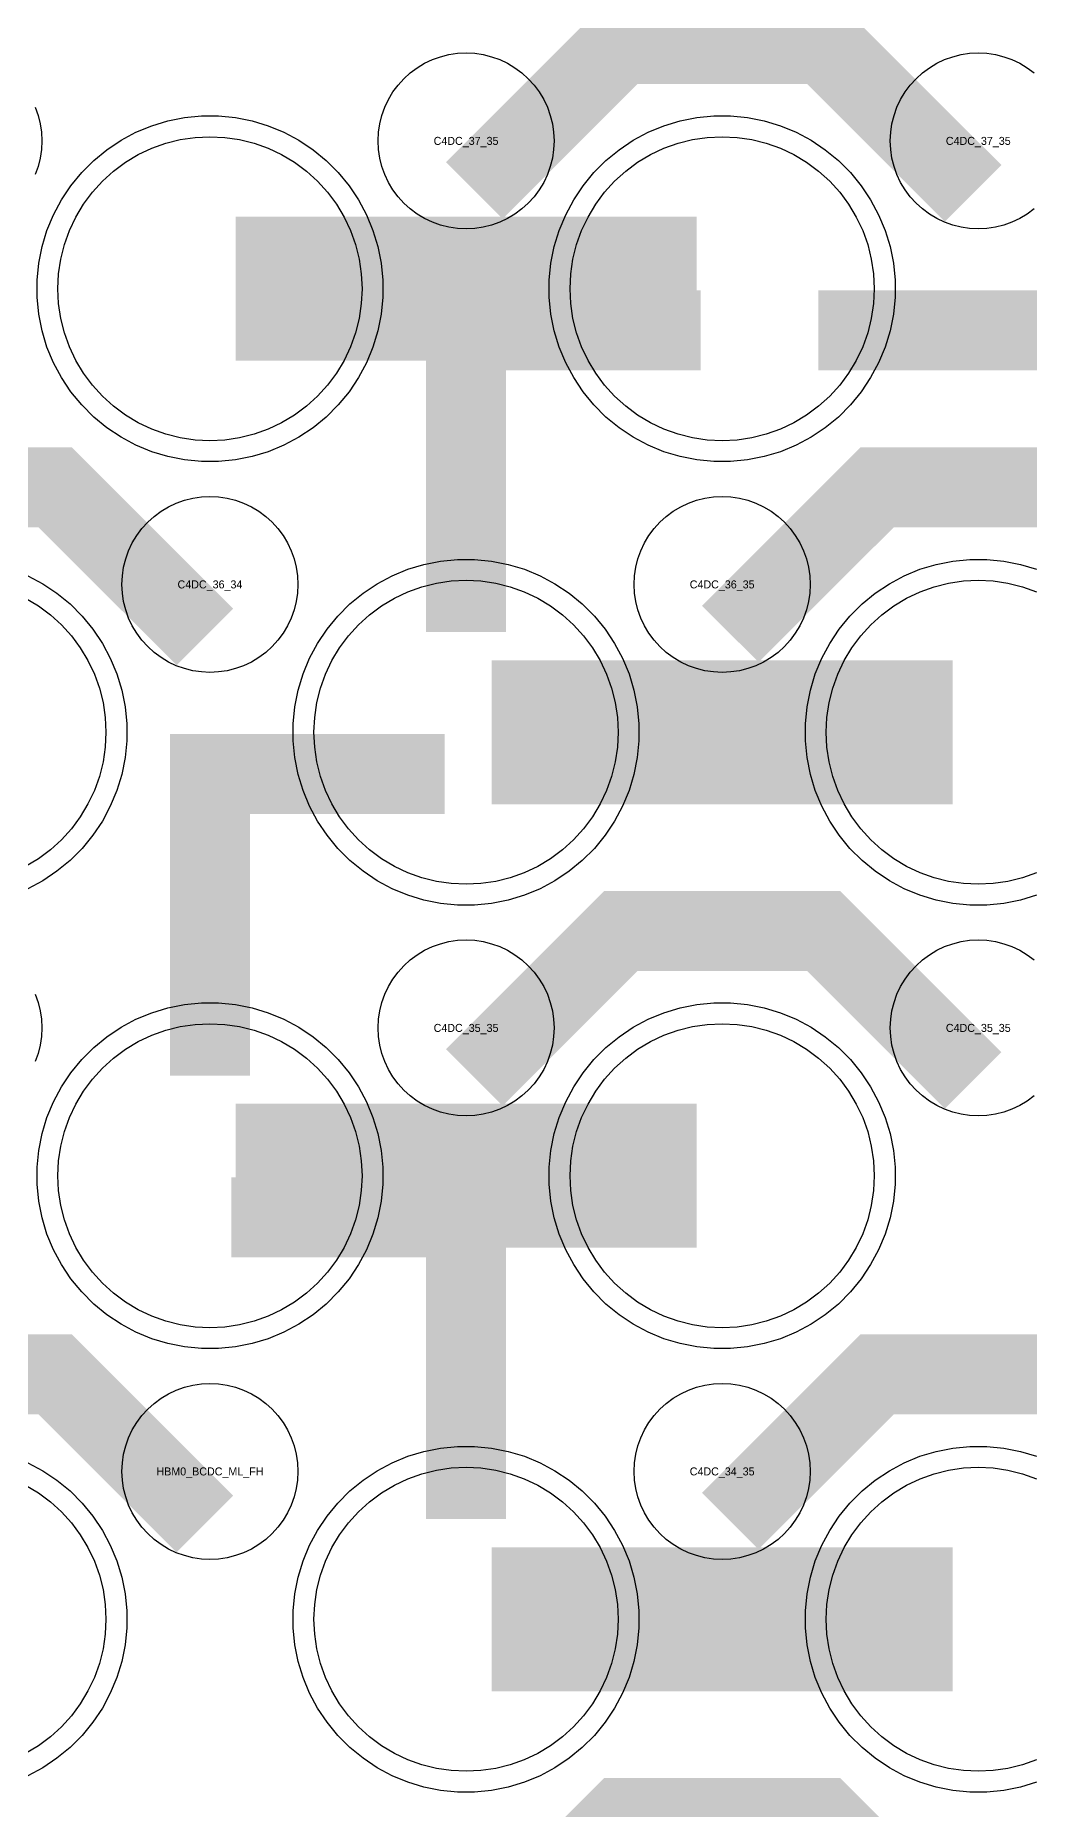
# Model space of a CAD drawing. Extents: x -11880 to 11880, y -14992 to 14992.
# Drawn here: x -934 to -624, y -10188 to -9634 of the extents above; entities that cross this region are included whole.
import ezdxf
from ezdxf.enums import TextEntityAlignment as Align

# ---------------------------------------------------------------- set-up
doc = ezdxf.new("R2010")
doc.units = 0
doc.header["$MEASUREMENT"] = 0
for name, color, linetype in [('GDS_775_DT_237', 138, 'CONTINUOUS'), ('RDL1_FS', 34, 'CONTINUOUS'), ('RDL_BS', 160, 'CONTINUOUS')]:
    doc.layers.add(name, color=color, linetype=linetype)

msp = doc.modelspace()

# ---------------------------------------------------------------- linework, layer by layer
at = {"layer": 'RDL1_FS', "color": 241, "true_color": 0xf7abae}
for points in [[(-880, -9760.204), (-884.657, -9759.975), (-889.268, -9759.291), (-893.791, -9758.159), (-898.181, -9756.587), (-902.395, -9754.595), (-906.395, -9752.197), (-910.14, -9749.419), (-913.594, -9746.289), (-916.724, -9742.835), (-919.502, -9739.09), (-921.9, -9735.09), (-923.892, -9730.876), (-925.464, -9726.486), (-926.596, -9721.963), (-927.28, -9717.352), (-927.509, -9712.695), (-927.28, -9708.038), (-926.596, -9703.427), (-925.464, -9698.904), (-923.892, -9694.514), (-921.9, -9690.3), (-919.502, -9686.3), (-916.724, -9682.555), (-913.594, -9679.101), (-910.14, -9675.971), (-906.395, -9673.193), (-902.395, -9670.795), (-898.181, -9668.803), (-893.791, -9667.231), (-889.268, -9666.099), (-884.657, -9665.415), (-880, -9665.186), (-875.343, -9665.415), (-870.732, -9666.099), (-866.209, -9667.231), (-861.819, -9668.803), (-857.605, -9670.795), (-853.605, -9673.193), (-849.86, -9675.971), (-846.406, -9679.101), (-843.276, -9682.555), (-840.498, -9686.3), (-838.1, -9690.3), (-836.108, -9694.514), (-834.536, -9698.904), (-833.404, -9703.427), (-832.72, -9708.038), (-832.491, -9712.695), (-832.72, -9717.352), (-833.404, -9721.963), (-834.536, -9726.486), (-836.108, -9730.876), (-838.1, -9735.09), (-840.498, -9739.09), (-843.276, -9742.835), (-846.406, -9746.289), (-849.86, -9749.419), (-853.605, -9752.197), (-857.605, -9754.595), (-861.819, -9756.587), (-866.209, -9758.159), (-870.732, -9759.291), (-875.343, -9759.975)], [(-720, -9760.204), (-724.657, -9759.975), (-729.268, -9759.291), (-733.791, -9758.159), (-738.181, -9756.587), (-742.395, -9754.595), (-746.395, -9752.197), (-750.14, -9749.419), (-753.594, -9746.289), (-756.724, -9742.835), (-759.502, -9739.09), (-761.9, -9735.09), (-763.892, -9730.876), (-765.464, -9726.486), (-766.596, -9721.963), (-767.28, -9717.352), (-767.509, -9712.695), (-767.28, -9708.038), (-766.596, -9703.427), (-765.464, -9698.904), (-763.892, -9694.514), (-761.9, -9690.3), (-759.502, -9686.3), (-756.724, -9682.555), (-753.594, -9679.101), (-750.14, -9675.971), (-746.395, -9673.193), (-742.395, -9670.795), (-738.181, -9668.803), (-733.791, -9667.231), (-729.268, -9666.099), (-724.657, -9665.415), (-720, -9665.186), (-715.343, -9665.415), (-710.732, -9666.099), (-706.209, -9667.231), (-701.819, -9668.803), (-697.605, -9670.795), (-693.605, -9673.193), (-689.86, -9675.971), (-686.406, -9679.101), (-683.276, -9682.555), (-680.498, -9686.3), (-678.1, -9690.3), (-676.108, -9694.514), (-674.536, -9698.904), (-673.404, -9703.427), (-672.72, -9708.038), (-672.491, -9712.695), (-672.72, -9717.352), (-673.404, -9721.963), (-674.536, -9726.486), (-676.108, -9730.876), (-678.1, -9735.09), (-680.498, -9739.09), (-683.276, -9742.835), (-686.406, -9746.289), (-689.86, -9749.419), (-693.605, -9752.197), (-697.605, -9754.595), (-701.819, -9756.587), (-706.209, -9758.159), (-710.732, -9759.291), (-715.343, -9759.975)], [(-800, -9898.769), (-804.657, -9898.54), (-809.268, -9897.856), (-813.791, -9896.724), (-818.181, -9895.152), (-822.395, -9893.16), (-826.395, -9890.762), (-830.14, -9887.984), (-833.594, -9884.854), (-836.724, -9881.4), (-839.502, -9877.655), (-841.9, -9873.655), (-843.892, -9869.441), (-845.464, -9865.051), (-846.596, -9860.528), (-847.28, -9855.917), (-847.509, -9851.26), (-847.28, -9846.603), (-846.596, -9841.992), (-845.464, -9837.469), (-843.892, -9833.079), (-841.9, -9828.865), (-839.502, -9824.865), (-836.724, -9821.12), (-833.594, -9817.666), (-830.14, -9814.536), (-826.395, -9811.758), (-822.395, -9809.36), (-818.181, -9807.368), (-813.791, -9805.796), (-809.268, -9804.664), (-804.657, -9803.98), (-800, -9803.751), (-795.343, -9803.98), (-790.732, -9804.664), (-786.209, -9805.796), (-781.819, -9807.368), (-777.605, -9809.36), (-773.605, -9811.758), (-769.86, -9814.536), (-766.406, -9817.666), (-763.276, -9821.12), (-760.498, -9824.865), (-758.1, -9828.865), (-756.108, -9833.079), (-754.536, -9837.469), (-753.404, -9841.992), (-752.72, -9846.603), (-752.491, -9851.26), (-752.72, -9855.917), (-753.404, -9860.528), (-754.536, -9865.051), (-756.108, -9869.441), (-758.1, -9873.655), (-760.498, -9877.655), (-763.276, -9881.4), (-766.406, -9884.854), (-769.86, -9887.984), (-773.605, -9890.762), (-777.605, -9893.16), (-781.819, -9895.152), (-786.209, -9896.724), (-790.732, -9897.856), (-795.343, -9898.54)], [(-880, -10037.329), (-884.657, -10037.1), (-889.268, -10036.416), (-893.791, -10035.284), (-898.181, -10033.712), (-902.395, -10031.72), (-906.395, -10029.322), (-910.14, -10026.544), (-913.594, -10023.414), (-916.724, -10019.96), (-919.502, -10016.215), (-921.9, -10012.215), (-923.892, -10008.001), (-925.464, -10003.611), (-926.596, -9999.088), (-927.28, -9994.477), (-927.509, -9989.82), (-927.28, -9985.163), (-926.596, -9980.552), (-925.464, -9976.029), (-923.892, -9971.639), (-921.9, -9967.425), (-919.502, -9963.425), (-916.724, -9959.68), (-913.594, -9956.226), (-910.14, -9953.096), (-906.395, -9950.318), (-902.395, -9947.92), (-898.181, -9945.928), (-893.791, -9944.356), (-889.268, -9943.224), (-884.657, -9942.54), (-880, -9942.311), (-875.343, -9942.54), (-870.732, -9943.224), (-866.209, -9944.356), (-861.819, -9945.928), (-857.605, -9947.92), (-853.605, -9950.318), (-849.86, -9953.096), (-846.406, -9956.226), (-843.276, -9959.68), (-840.498, -9963.425), (-838.1, -9967.425), (-836.108, -9971.639), (-834.536, -9976.029), (-833.404, -9980.552), (-832.72, -9985.163), (-832.491, -9989.82), (-832.72, -9994.477), (-833.404, -9999.088), (-834.536, -10003.611), (-836.108, -10008.001), (-838.1, -10012.215), (-840.498, -10016.215), (-843.276, -10019.96), (-846.406, -10023.414), (-849.86, -10026.544), (-853.605, -10029.322), (-857.605, -10031.72), (-861.819, -10033.712), (-866.209, -10035.284), (-870.732, -10036.416), (-875.343, -10037.1)], [(-720, -10037.329), (-724.657, -10037.1), (-729.268, -10036.416), (-733.791, -10035.284), (-738.181, -10033.712), (-742.395, -10031.72), (-746.395, -10029.322), (-750.14, -10026.544), (-753.594, -10023.414), (-756.724, -10019.96), (-759.502, -10016.215), (-761.9, -10012.215), (-763.892, -10008.001), (-765.464, -10003.611), (-766.596, -9999.088), (-767.28, -9994.477), (-767.509, -9989.82), (-767.28, -9985.163), (-766.596, -9980.552), (-765.464, -9976.029), (-763.892, -9971.639), (-761.9, -9967.425), (-759.502, -9963.425), (-756.724, -9959.68), (-753.594, -9956.226), (-750.14, -9953.096), (-746.395, -9950.318), (-742.395, -9947.92), (-738.181, -9945.928), (-733.791, -9944.356), (-729.268, -9943.224), (-724.657, -9942.54), (-720, -9942.311), (-715.343, -9942.54), (-710.732, -9943.224), (-706.209, -9944.356), (-701.819, -9945.928), (-697.605, -9947.92), (-693.605, -9950.318), (-689.86, -9953.096), (-686.406, -9956.226), (-683.276, -9959.68), (-680.498, -9963.425), (-678.1, -9967.425), (-676.108, -9971.639), (-674.536, -9976.029), (-673.404, -9980.552), (-672.72, -9985.163), (-672.491, -9989.82), (-672.72, -9994.477), (-673.404, -9999.088), (-674.536, -10003.611), (-676.108, -10008.001), (-678.1, -10012.215), (-680.498, -10016.215), (-683.276, -10019.96), (-686.406, -10023.414), (-689.86, -10026.544), (-693.605, -10029.322), (-697.605, -10031.72), (-701.819, -10033.712), (-706.209, -10035.284), (-710.732, -10036.416), (-715.343, -10037.1)], [(-800, -10175.894), (-804.657, -10175.665), (-809.268, -10174.981), (-813.791, -10173.849), (-818.181, -10172.277), (-822.395, -10170.285), (-826.395, -10167.887), (-830.14, -10165.109), (-833.594, -10161.979), (-836.724, -10158.525), (-839.502, -10154.78), (-841.9, -10150.78), (-843.892, -10146.566), (-845.464, -10142.176), (-846.596, -10137.653), (-847.28, -10133.042), (-847.509, -10128.385), (-847.28, -10123.728), (-846.596, -10119.117), (-845.464, -10114.594), (-843.892, -10110.204), (-841.9, -10105.99), (-839.502, -10101.99), (-836.724, -10098.245), (-833.594, -10094.791), (-830.14, -10091.661), (-826.395, -10088.883), (-822.395, -10086.485), (-818.181, -10084.493), (-813.791, -10082.921), (-809.268, -10081.789), (-804.657, -10081.105), (-800, -10080.876), (-795.343, -10081.105), (-790.732, -10081.789), (-786.209, -10082.921), (-781.819, -10084.493), (-777.605, -10086.485), (-773.605, -10088.883), (-769.86, -10091.661), (-766.406, -10094.791), (-763.276, -10098.245), (-760.498, -10101.99), (-758.1, -10105.99), (-756.108, -10110.204), (-754.536, -10114.594), (-753.404, -10119.117), (-752.72, -10123.728), (-752.491, -10128.385), (-752.72, -10133.042), (-753.404, -10137.653), (-754.536, -10142.176), (-756.108, -10146.566), (-758.1, -10150.78), (-760.498, -10154.78), (-763.276, -10158.525), (-766.406, -10161.979), (-769.86, -10165.109), (-773.605, -10167.887), (-777.605, -10170.285), (-781.819, -10172.277), (-786.209, -10173.849), (-790.732, -10174.981), (-795.343, -10175.665)]]:
    msp.add_lwpolyline(points, close=True, dxfattribs=at)
for points in [[(-871.998, -9712.695, 45, 45, 0), (-799.998, -9712.695, 45, 45, 0)], [(-799.998, -9712.695, 45, 45, 0), (-727.998, -9712.695, 45, 45, 0)], [(-791.998, -9851.26, 45, 45, 0), (-719.998, -9851.26, 45, 45, 0)], [(-719.998, -9851.26, 45, 45, 0), (-647.998, -9851.26, 45, 45, 0)], [(-871.998, -9989.82, 45, 45, 0), (-799.998, -9989.82, 45, 45, 0)], [(-799.998, -9989.82, 45, 45, 0), (-727.998, -9989.82, 45, 45, 0)], [(-791.998, -10128.385, 45, 45, 0), (-719.998, -10128.385, 45, 45, 0)], [(-719.998, -10128.385, 45, 45, 0), (-647.998, -10128.385, 45, 45, 0)]]:
    msp.add_lwpolyline(points, format="xyseb", dxfattribs=at)
for points in [[(-621.819, -9895.152), (-626.209, -9896.724), (-630.732, -9897.856), (-635.343, -9898.54), (-640, -9898.769), (-644.657, -9898.54), (-649.268, -9897.856), (-653.791, -9896.724), (-658.181, -9895.152), (-662.395, -9893.16), (-666.395, -9890.762), (-670.14, -9887.984), (-673.594, -9884.854), (-676.724, -9881.4), (-679.502, -9877.655), (-681.9, -9873.655), (-683.892, -9869.441), (-685.464, -9865.051), (-686.596, -9860.528), (-687.28, -9855.917), (-687.509, -9851.26), (-687.28, -9846.603), (-686.596, -9841.992), (-685.464, -9837.469), (-683.892, -9833.079), (-681.9, -9828.865), (-679.502, -9824.865), (-676.724, -9821.12), (-673.594, -9817.666), (-670.14, -9814.536), (-666.395, -9811.758), (-662.395, -9809.36), (-658.181, -9807.368), (-653.791, -9805.796), (-649.268, -9804.664), (-644.657, -9803.98), (-640, -9803.751), (-635.343, -9803.98), (-630.732, -9804.664), (-626.209, -9805.796), (-621.819, -9807.368)], [(-621.819, -10172.277), (-626.209, -10173.849), (-630.732, -10174.981), (-635.343, -10175.665), (-640, -10175.894), (-644.657, -10175.665), (-649.268, -10174.981), (-653.791, -10173.849), (-658.181, -10172.277), (-662.395, -10170.285), (-666.395, -10167.887), (-670.14, -10165.109), (-673.594, -10161.979), (-676.724, -10158.525), (-679.502, -10154.78), (-681.9, -10150.78), (-683.892, -10146.566), (-685.464, -10142.176), (-686.596, -10137.653), (-687.28, -10133.042), (-687.509, -10128.385), (-687.28, -10123.728), (-686.596, -10119.117), (-685.464, -10114.594), (-683.892, -10110.204), (-681.9, -10105.99), (-679.502, -10101.99), (-676.724, -10098.245), (-673.594, -10094.791), (-670.14, -10091.661), (-666.395, -10088.883), (-662.395, -10086.485), (-658.181, -10084.493), (-653.791, -10082.921), (-649.268, -10081.789), (-644.657, -10081.105), (-640, -10080.876), (-635.343, -10081.105), (-630.732, -10081.789), (-626.209, -10082.921), (-621.819, -10084.493)]]:
    msp.add_lwpolyline(points, dxfattribs=at)
at = {"layer": 'RDL1_FS'}
for points in [[(-937.605, -9809.36), (-933.605, -9811.758), (-929.86, -9814.536), (-926.406, -9817.666), (-923.276, -9821.12), (-920.498, -9824.865), (-918.1, -9828.865), (-916.108, -9833.079), (-914.536, -9837.469), (-913.404, -9841.992), (-912.72, -9846.603), (-912.491, -9851.26), (-912.72, -9855.917), (-913.404, -9860.528), (-914.536, -9865.051), (-916.108, -9869.441), (-918.1, -9873.655), (-920.498, -9877.655), (-923.276, -9881.4), (-926.406, -9884.854), (-929.86, -9887.984), (-933.605, -9890.762), (-937.605, -9893.16)], [(-937.605, -10086.485), (-933.605, -10088.883), (-929.86, -10091.661), (-926.406, -10094.791), (-923.276, -10098.245), (-920.498, -10101.99), (-918.1, -10105.99), (-916.108, -10110.204), (-914.536, -10114.594), (-913.404, -10119.117), (-912.72, -10123.728), (-912.491, -10128.385), (-912.72, -10133.042), (-913.404, -10137.653), (-914.536, -10142.176), (-916.108, -10146.566), (-918.1, -10150.78), (-920.498, -10154.78), (-923.276, -10158.525), (-926.406, -10161.979), (-929.86, -10165.109), (-933.605, -10167.887), (-937.605, -10170.285)]]:
    msp.add_lwpolyline(points, dxfattribs=at)
at = {"layer": 'RDL_BS'}
for points in [[(-797.438, -9682.009, 25, 25, 0), (-751.623, -9636.194, 25, 25, 0), (-718.07, -9636.194, 25, 25, 0)], [(-641.599, -9682.908, 25, 25, 0), (-688.313, -9636.194, 25, 25, 0), (-718.071, -9636.194, 25, 25, 0)], [(-881.599, -9821.473, 25, 25, 0), (-928.313, -9774.759, 25, 25, 0), (-958.071, -9774.759, 25, 25, 0)], [(-717.438, -9820.574, 25, 25, 0), (-671.623, -9774.759, 25, 25, 0), (-638.07, -9774.759, 25, 25, 0)], [(-561.599, -9821.473, 25, 25, 0), (-608.313, -9774.759, 25, 25, 0), (-638.071, -9774.759, 25, 25, 0)], [(-880, -9882.227, 25, 25, 0), (-880, -9927.847, 25, 25, 0)], [(-797.438, -9959.134, 25, 25, 0), (-751.623, -9913.319, 25, 25, 0), (-718.07, -9913.319, 25, 25, 0)], [(-641.599, -9960.033, 25, 25, 0), (-688.313, -9913.319, 25, 25, 0), (-718.071, -9913.319, 25, 25, 0)], [(-881.599, -10098.598, 25, 25, 0), (-928.313, -10051.884, 25, 25, 0), (-958.071, -10051.884, 25, 25, 0)], [(-717.438, -10097.699, 25, 25, 0), (-671.623, -10051.884, 25, 25, 0), (-638.07, -10051.884, 25, 25, 0)], [(-561.599, -10098.598, 25, 25, 0), (-608.313, -10051.884, 25, 25, 0), (-638.071, -10051.884, 25, 25, 0)], [(-797.438, -10236.264, 25, 25, 0), (-751.623, -10190.449, 25, 25, 0), (-718.07, -10190.449, 25, 25, 0)], [(-641.599, -10237.163, 25, 25, 0), (-688.313, -10190.449, 25, 25, 0), (-718.071, -10190.449, 25, 25, 0)]]:
    msp.add_lwpolyline(points, format="xyseb", dxfattribs=at)
for points in [[(-800, -9694.001), (-802.693, -9693.869), (-805.365, -9693.473), (-807.984, -9692.816), (-810.519, -9691.909), (-812.956, -9690.757), (-815.28, -9689.364), (-817.443, -9687.761), (-819.442, -9685.949), (-821.254, -9683.95), (-822.857, -9681.787), (-824.25, -9679.463), (-825.402, -9677.026), (-826.309, -9674.491), (-826.966, -9671.872), (-827.362, -9669.2), (-827.494, -9666.507), (-827.362, -9663.814), (-826.966, -9661.142), (-826.309, -9658.523), (-825.402, -9655.988), (-824.25, -9653.551), (-822.857, -9651.227), (-821.254, -9649.064), (-819.442, -9647.065), (-817.443, -9645.253), (-815.28, -9643.65), (-812.956, -9642.257), (-810.519, -9641.105), (-807.984, -9640.198), (-805.365, -9639.541), (-802.693, -9639.145), (-800, -9639.013), (-797.307, -9639.145), (-794.635, -9639.541), (-792.016, -9640.198), (-789.481, -9641.105), (-787.044, -9642.257), (-784.72, -9643.65), (-782.557, -9645.253), (-780.558, -9647.065), (-778.746, -9649.064), (-777.143, -9651.227), (-775.75, -9653.551), (-774.598, -9655.988), (-773.691, -9658.523), (-773.034, -9661.142), (-772.638, -9663.814), (-772.506, -9666.507), (-772.638, -9669.2), (-773.034, -9671.872), (-773.691, -9674.491), (-774.598, -9677.026), (-775.75, -9679.463), (-777.143, -9681.787), (-778.746, -9683.95), (-780.558, -9685.949), (-782.557, -9687.761), (-784.72, -9689.364), (-787.044, -9690.757), (-789.481, -9691.909), (-792.016, -9692.816), (-794.635, -9693.473), (-797.307, -9693.869)], [(-880, -9832.566), (-882.693, -9832.434), (-885.365, -9832.038), (-887.984, -9831.381), (-890.519, -9830.474), (-892.956, -9829.322), (-895.28, -9827.929), (-897.443, -9826.326), (-899.442, -9824.514), (-901.254, -9822.515), (-902.857, -9820.352), (-904.25, -9818.028), (-905.402, -9815.591), (-906.309, -9813.056), (-906.966, -9810.437), (-907.362, -9807.765), (-907.494, -9805.072), (-907.362, -9802.379), (-906.966, -9799.707), (-906.309, -9797.088), (-905.402, -9794.553), (-904.25, -9792.116), (-902.857, -9789.792), (-901.254, -9787.629), (-899.442, -9785.63), (-897.443, -9783.818), (-895.28, -9782.215), (-892.956, -9780.822), (-890.519, -9779.67), (-887.984, -9778.763), (-885.365, -9778.106), (-882.693, -9777.71), (-880, -9777.578), (-877.307, -9777.71), (-874.635, -9778.106), (-872.016, -9778.763), (-869.481, -9779.67), (-867.044, -9780.822), (-864.72, -9782.215), (-862.557, -9783.818), (-860.558, -9785.63), (-858.746, -9787.629), (-857.143, -9789.792), (-855.75, -9792.116), (-854.598, -9794.553), (-853.691, -9797.088), (-853.034, -9799.707), (-852.638, -9802.379), (-852.506, -9805.072), (-852.638, -9807.765), (-853.034, -9810.437), (-853.691, -9813.056), (-854.598, -9815.591), (-855.75, -9818.028), (-857.143, -9820.352), (-858.746, -9822.515), (-860.558, -9824.514), (-862.557, -9826.326), (-864.72, -9827.929), (-867.044, -9829.322), (-869.481, -9830.474), (-872.016, -9831.381), (-874.635, -9832.038), (-877.307, -9832.434)], [(-720, -9832.566), (-722.693, -9832.434), (-725.365, -9832.038), (-727.984, -9831.381), (-730.519, -9830.474), (-732.956, -9829.322), (-735.28, -9827.929), (-737.443, -9826.326), (-739.442, -9824.514), (-741.254, -9822.515), (-742.857, -9820.352), (-744.25, -9818.028), (-745.402, -9815.591), (-746.309, -9813.056), (-746.966, -9810.437), (-747.362, -9807.765), (-747.494, -9805.072), (-747.362, -9802.379), (-746.966, -9799.707), (-746.309, -9797.088), (-745.402, -9794.553), (-744.25, -9792.116), (-742.857, -9789.792), (-741.254, -9787.629), (-739.442, -9785.63), (-737.443, -9783.818), (-735.28, -9782.215), (-732.956, -9780.822), (-730.519, -9779.67), (-727.984, -9778.763), (-725.365, -9778.106), (-722.693, -9777.71), (-720, -9777.578), (-717.307, -9777.71), (-714.635, -9778.106), (-712.016, -9778.763), (-709.481, -9779.67), (-707.044, -9780.822), (-704.72, -9782.215), (-702.557, -9783.818), (-700.558, -9785.63), (-698.746, -9787.629), (-697.143, -9789.792), (-695.75, -9792.116), (-694.598, -9794.553), (-693.691, -9797.088), (-693.034, -9799.707), (-692.638, -9802.379), (-692.506, -9805.072), (-692.638, -9807.765), (-693.034, -9810.437), (-693.691, -9813.056), (-694.598, -9815.591), (-695.75, -9818.028), (-697.143, -9820.352), (-698.746, -9822.515), (-700.558, -9824.514), (-702.557, -9826.326), (-704.72, -9827.929), (-707.044, -9829.322), (-709.481, -9830.474), (-712.016, -9831.381), (-714.635, -9832.038), (-717.307, -9832.434)], [(-800, -9971.126), (-802.693, -9970.994), (-805.365, -9970.598), (-807.984, -9969.941), (-810.519, -9969.034), (-812.956, -9967.882), (-815.28, -9966.489), (-817.443, -9964.886), (-819.442, -9963.074), (-821.254, -9961.075), (-822.857, -9958.912), (-824.25, -9956.588), (-825.402, -9954.151), (-826.309, -9951.616), (-826.966, -9948.997), (-827.362, -9946.325), (-827.494, -9943.632), (-827.362, -9940.939), (-826.966, -9938.267), (-826.309, -9935.648), (-825.402, -9933.113), (-824.25, -9930.676), (-822.857, -9928.352), (-821.254, -9926.189), (-819.442, -9924.19), (-817.443, -9922.378), (-815.28, -9920.775), (-812.956, -9919.382), (-810.519, -9918.23), (-807.984, -9917.323), (-805.365, -9916.666), (-802.693, -9916.27), (-800, -9916.138), (-797.307, -9916.27), (-794.635, -9916.666), (-792.016, -9917.323), (-789.481, -9918.23), (-787.044, -9919.382), (-784.72, -9920.775), (-782.557, -9922.378), (-780.558, -9924.19), (-778.746, -9926.189), (-777.143, -9928.352), (-775.75, -9930.676), (-774.598, -9933.113), (-773.691, -9935.648), (-773.034, -9938.267), (-772.638, -9940.939), (-772.506, -9943.632), (-772.638, -9946.325), (-773.034, -9948.997), (-773.691, -9951.616), (-774.598, -9954.151), (-775.75, -9956.588), (-777.143, -9958.912), (-778.746, -9961.075), (-780.558, -9963.074), (-782.557, -9964.886), (-784.72, -9966.489), (-787.044, -9967.882), (-789.481, -9969.034), (-792.016, -9969.941), (-794.635, -9970.598), (-797.307, -9970.994)], [(-880, -10109.691), (-882.693, -10109.559), (-885.365, -10109.163), (-887.984, -10108.506), (-890.519, -10107.599), (-892.956, -10106.447), (-895.28, -10105.054), (-897.443, -10103.451), (-899.442, -10101.639), (-901.254, -10099.64), (-902.857, -10097.477), (-904.25, -10095.153), (-905.402, -10092.716), (-906.309, -10090.181), (-906.966, -10087.562), (-907.362, -10084.89), (-907.494, -10082.197), (-907.362, -10079.504), (-906.966, -10076.832), (-906.309, -10074.213), (-905.402, -10071.678), (-904.25, -10069.241), (-902.857, -10066.917), (-901.254, -10064.754), (-899.442, -10062.755), (-897.443, -10060.943), (-895.28, -10059.34), (-892.956, -10057.947), (-890.519, -10056.795), (-887.984, -10055.888), (-885.365, -10055.231), (-882.693, -10054.835), (-880, -10054.703), (-877.307, -10054.835), (-874.635, -10055.231), (-872.016, -10055.888), (-869.481, -10056.795), (-867.044, -10057.947), (-864.72, -10059.34), (-862.557, -10060.943), (-860.558, -10062.755), (-858.746, -10064.754), (-857.143, -10066.917), (-855.75, -10069.241), (-854.598, -10071.678), (-853.691, -10074.213), (-853.034, -10076.832), (-852.638, -10079.504), (-852.506, -10082.197), (-852.638, -10084.89), (-853.034, -10087.562), (-853.691, -10090.181), (-854.598, -10092.716), (-855.75, -10095.153), (-857.143, -10097.477), (-858.746, -10099.64), (-860.558, -10101.639), (-862.557, -10103.451), (-864.72, -10105.054), (-867.044, -10106.447), (-869.481, -10107.599), (-872.016, -10108.506), (-874.635, -10109.163), (-877.307, -10109.559)], [(-720, -10109.691), (-722.693, -10109.559), (-725.365, -10109.163), (-727.984, -10108.506), (-730.519, -10107.599), (-732.956, -10106.447), (-735.28, -10105.054), (-737.443, -10103.451), (-739.442, -10101.639), (-741.254, -10099.64), (-742.857, -10097.477), (-744.25, -10095.153), (-745.402, -10092.716), (-746.309, -10090.181), (-746.966, -10087.562), (-747.362, -10084.89), (-747.494, -10082.197), (-747.362, -10079.504), (-746.966, -10076.832), (-746.309, -10074.213), (-745.402, -10071.678), (-744.25, -10069.241), (-742.857, -10066.917), (-741.254, -10064.754), (-739.442, -10062.755), (-737.443, -10060.943), (-735.28, -10059.34), (-732.956, -10057.947), (-730.519, -10056.795), (-727.984, -10055.888), (-725.365, -10055.231), (-722.693, -10054.835), (-720, -10054.703), (-717.307, -10054.835), (-714.635, -10055.231), (-712.016, -10055.888), (-709.481, -10056.795), (-707.044, -10057.947), (-704.72, -10059.34), (-702.557, -10060.943), (-700.558, -10062.755), (-698.746, -10064.754), (-697.143, -10066.917), (-695.75, -10069.241), (-694.598, -10071.678), (-693.691, -10074.213), (-693.034, -10076.832), (-692.638, -10079.504), (-692.506, -10082.197), (-692.638, -10084.89), (-693.034, -10087.562), (-693.691, -10090.181), (-694.598, -10092.716), (-695.75, -10095.153), (-697.143, -10097.477), (-698.746, -10099.64), (-700.558, -10101.639), (-702.557, -10103.451), (-704.72, -10105.054), (-707.044, -10106.447), (-709.481, -10107.599), (-712.016, -10108.506), (-714.635, -10109.163), (-717.307, -10109.559)]]:
    msp.add_lwpolyline(points, close=True, dxfattribs=at)
for points in [[(-622.557, -9687.761), (-624.72, -9689.364), (-627.044, -9690.757), (-629.481, -9691.909), (-632.016, -9692.816), (-634.635, -9693.473), (-637.307, -9693.869), (-640, -9694.001), (-642.693, -9693.869), (-645.365, -9693.473), (-647.984, -9692.816), (-650.519, -9691.909), (-652.956, -9690.757), (-655.28, -9689.364), (-657.443, -9687.761), (-659.442, -9685.949), (-661.254, -9683.95), (-662.857, -9681.787), (-664.25, -9679.463), (-665.402, -9677.026), (-666.309, -9674.491), (-666.966, -9671.872), (-667.362, -9669.2), (-667.494, -9666.507), (-667.362, -9663.814), (-666.966, -9661.142), (-666.309, -9658.523), (-665.402, -9655.988), (-664.25, -9653.551), (-662.857, -9651.227), (-661.254, -9649.064), (-659.442, -9647.065), (-657.443, -9645.253), (-655.28, -9643.65), (-652.956, -9642.257), (-650.519, -9641.105), (-647.984, -9640.198), (-645.365, -9639.541), (-642.693, -9639.145), (-640, -9639.013), (-637.307, -9639.145), (-634.635, -9639.541), (-632.016, -9640.198), (-629.481, -9641.105), (-627.044, -9642.257), (-624.72, -9643.65), (-622.557, -9645.253)], [(-934.598, -9655.988), (-933.691, -9658.523), (-933.034, -9661.142), (-932.638, -9663.814), (-932.506, -9666.507), (-932.638, -9669.2), (-933.034, -9671.872), (-933.691, -9674.491), (-934.598, -9677.026)], [(-936.885, -9802.385), (-932.223, -9804.877), (-927.809, -9807.824), (-923.708, -9811.186), (-919.926, -9814.968), (-916.564, -9819.069), (-913.617, -9823.483), (-911.125, -9828.145), (-909.094, -9833.055), (-907.563, -9838.095), (-906.517, -9843.322), (-906, -9848.616), (-906, -9853.904), (-906.517, -9859.198), (-907.563, -9864.425), (-909.094, -9869.465), (-911.125, -9874.375), (-913.617, -9879.037), (-916.564, -9883.451), (-919.926, -9887.552), (-923.708, -9891.334), (-927.809, -9894.696), (-932.223, -9897.643), (-936.885, -9900.135)], [(-622.557, -9964.886), (-624.72, -9966.489), (-627.044, -9967.882), (-629.481, -9969.034), (-632.016, -9969.941), (-634.635, -9970.598), (-637.307, -9970.994), (-640, -9971.126), (-642.693, -9970.994), (-645.365, -9970.598), (-647.984, -9969.941), (-650.519, -9969.034), (-652.956, -9967.882), (-655.28, -9966.489), (-657.443, -9964.886), (-659.442, -9963.074), (-661.254, -9961.075), (-662.857, -9958.912), (-664.25, -9956.588), (-665.402, -9954.151), (-666.309, -9951.616), (-666.966, -9948.997), (-667.362, -9946.325), (-667.494, -9943.632), (-667.362, -9940.939), (-666.966, -9938.267), (-666.309, -9935.648), (-665.402, -9933.113), (-664.25, -9930.676), (-662.857, -9928.352), (-661.254, -9926.189), (-659.442, -9924.19), (-657.443, -9922.378), (-655.28, -9920.775), (-652.956, -9919.382), (-650.519, -9918.23), (-647.984, -9917.323), (-645.365, -9916.666), (-642.693, -9916.27), (-640, -9916.138), (-637.307, -9916.27), (-634.635, -9916.666), (-632.016, -9917.323), (-629.481, -9918.23), (-627.044, -9919.382), (-624.72, -9920.775), (-622.557, -9922.378)], [(-934.598, -9933.113), (-933.691, -9935.648), (-933.034, -9938.267), (-932.638, -9940.939), (-932.506, -9943.632), (-932.638, -9946.325), (-933.034, -9948.997), (-933.691, -9951.616), (-934.598, -9954.151)], [(-936.885, -10079.51), (-932.223, -10082.002), (-927.809, -10084.949), (-923.708, -10088.311), (-919.926, -10092.093), (-916.564, -10096.194), (-913.617, -10100.608), (-911.125, -10105.27), (-909.094, -10110.18), (-907.563, -10115.22), (-906.517, -10120.447), (-906, -10125.741), (-906, -10131.029), (-906.517, -10136.323), (-907.563, -10141.55), (-909.094, -10146.59), (-911.125, -10151.5), (-913.617, -10156.162), (-916.564, -10160.576), (-919.926, -10164.677), (-923.708, -10168.459), (-927.809, -10171.821), (-932.223, -10174.768), (-936.885, -10177.26)]]:
    msp.add_lwpolyline(points, dxfattribs=at)
at = {"layer": 'RDL_BS', "color": 241, "true_color": 0xf7abae}
for points in [[(-882.644, -9766.695), (-887.938, -9766.178), (-893.165, -9765.132), (-898.205, -9763.601), (-903.115, -9761.57), (-907.777, -9759.078), (-912.191, -9756.131), (-916.292, -9752.769), (-920.074, -9748.987), (-923.436, -9744.886), (-926.383, -9740.472), (-928.875, -9735.81), (-930.906, -9730.9), (-932.437, -9725.86), (-933.483, -9720.633), (-934, -9715.339), (-934, -9710.051), (-933.483, -9704.757), (-932.437, -9699.53), (-930.906, -9694.49), (-928.875, -9689.58), (-926.383, -9684.918), (-923.436, -9680.504), (-920.074, -9676.403), (-916.292, -9672.621), (-912.191, -9669.259), (-907.777, -9666.312), (-903.115, -9663.82), (-898.205, -9661.789), (-893.165, -9660.258), (-887.938, -9659.212), (-882.644, -9658.695), (-877.356, -9658.695), (-872.062, -9659.212), (-866.835, -9660.258), (-861.795, -9661.789), (-856.885, -9663.82), (-852.223, -9666.312), (-847.809, -9669.259), (-843.708, -9672.621), (-839.926, -9676.403), (-836.564, -9680.504), (-833.617, -9684.918), (-831.125, -9689.58), (-829.094, -9694.49), (-827.563, -9699.53), (-826.517, -9704.757), (-826, -9710.051), (-826, -9715.339), (-826.517, -9720.633), (-827.563, -9725.86), (-829.094, -9730.9), (-831.125, -9735.81), (-833.617, -9740.472), (-836.564, -9744.886), (-839.926, -9748.987), (-843.708, -9752.769), (-847.809, -9756.131), (-852.223, -9759.078), (-856.885, -9761.57), (-861.795, -9763.601), (-866.835, -9765.132), (-872.062, -9766.178), (-877.356, -9766.695)], [(-722.644, -9766.695), (-727.938, -9766.178), (-733.165, -9765.132), (-738.205, -9763.601), (-743.115, -9761.57), (-747.777, -9759.078), (-752.191, -9756.131), (-756.292, -9752.769), (-760.074, -9748.987), (-763.436, -9744.886), (-766.383, -9740.472), (-768.875, -9735.81), (-770.906, -9730.9), (-772.437, -9725.86), (-773.483, -9720.633), (-774, -9715.339), (-774, -9710.051), (-773.483, -9704.757), (-772.437, -9699.53), (-770.906, -9694.49), (-768.875, -9689.58), (-766.383, -9684.918), (-763.436, -9680.504), (-760.074, -9676.403), (-756.292, -9672.621), (-752.191, -9669.259), (-747.777, -9666.312), (-743.115, -9663.82), (-738.205, -9661.789), (-733.165, -9660.258), (-727.938, -9659.212), (-722.644, -9658.695), (-717.356, -9658.695), (-712.062, -9659.212), (-706.835, -9660.258), (-701.795, -9661.789), (-696.885, -9663.82), (-692.223, -9666.312), (-687.809, -9669.259), (-683.708, -9672.621), (-679.926, -9676.403), (-676.564, -9680.504), (-673.617, -9684.918), (-671.125, -9689.58), (-669.094, -9694.49), (-667.563, -9699.53), (-666.517, -9704.757), (-666, -9710.051), (-666, -9715.339), (-666.517, -9720.633), (-667.563, -9725.86), (-669.094, -9730.9), (-671.125, -9735.81), (-673.617, -9740.472), (-676.564, -9744.886), (-679.926, -9748.987), (-683.708, -9752.769), (-687.809, -9756.131), (-692.223, -9759.078), (-696.885, -9761.57), (-701.795, -9763.601), (-706.835, -9765.132), (-712.062, -9766.178), (-717.356, -9766.695)], [(-802.644, -9905.26), (-807.938, -9904.743), (-813.165, -9903.697), (-818.205, -9902.166), (-823.115, -9900.135), (-827.777, -9897.643), (-832.191, -9894.696), (-836.292, -9891.334), (-840.074, -9887.552), (-843.436, -9883.451), (-846.383, -9879.037), (-848.875, -9874.375), (-850.906, -9869.465), (-852.437, -9864.425), (-853.483, -9859.198), (-854, -9853.904), (-854, -9848.616), (-853.483, -9843.322), (-852.437, -9838.095), (-850.906, -9833.055), (-848.875, -9828.145), (-846.383, -9823.483), (-843.436, -9819.069), (-840.074, -9814.968), (-836.292, -9811.186), (-832.191, -9807.824), (-827.777, -9804.877), (-823.115, -9802.385), (-818.205, -9800.354), (-813.165, -9798.823), (-807.938, -9797.777), (-802.644, -9797.26), (-797.356, -9797.26), (-792.062, -9797.777), (-786.835, -9798.823), (-781.795, -9800.354), (-776.885, -9802.385), (-772.223, -9804.877), (-767.809, -9807.824), (-763.708, -9811.186), (-759.926, -9814.968), (-756.564, -9819.069), (-753.617, -9823.483), (-751.125, -9828.145), (-749.094, -9833.055), (-747.563, -9838.095), (-746.517, -9843.322), (-746, -9848.616), (-746, -9853.904), (-746.517, -9859.198), (-747.563, -9864.425), (-749.094, -9869.465), (-751.125, -9874.375), (-753.617, -9879.037), (-756.564, -9883.451), (-759.926, -9887.552), (-763.708, -9891.334), (-767.809, -9894.696), (-772.223, -9897.643), (-776.885, -9900.135), (-781.795, -9902.166), (-786.835, -9903.697), (-792.062, -9904.743), (-797.356, -9905.26)], [(-882.644, -10043.82), (-887.938, -10043.303), (-893.165, -10042.257), (-898.205, -10040.726), (-903.115, -10038.695), (-907.777, -10036.203), (-912.191, -10033.256), (-916.292, -10029.894), (-920.074, -10026.112), (-923.436, -10022.011), (-926.383, -10017.597), (-928.875, -10012.935), (-930.906, -10008.025), (-932.437, -10002.985), (-933.483, -9997.758), (-934, -9992.464), (-934, -9987.176), (-933.483, -9981.882), (-932.437, -9976.655), (-930.906, -9971.615), (-928.875, -9966.705), (-926.383, -9962.043), (-923.436, -9957.629), (-920.074, -9953.528), (-916.292, -9949.746), (-912.191, -9946.384), (-907.777, -9943.437), (-903.115, -9940.945), (-898.205, -9938.914), (-893.165, -9937.383), (-887.938, -9936.337), (-882.644, -9935.82), (-877.356, -9935.82), (-872.062, -9936.337), (-866.835, -9937.383), (-861.795, -9938.914), (-856.885, -9940.945), (-852.223, -9943.437), (-847.809, -9946.384), (-843.708, -9949.746), (-839.926, -9953.528), (-836.564, -9957.629), (-833.617, -9962.043), (-831.125, -9966.705), (-829.094, -9971.615), (-827.563, -9976.655), (-826.517, -9981.882), (-826, -9987.176), (-826, -9992.464), (-826.517, -9997.758), (-827.563, -10002.985), (-829.094, -10008.025), (-831.125, -10012.935), (-833.617, -10017.597), (-836.564, -10022.011), (-839.926, -10026.112), (-843.708, -10029.894), (-847.809, -10033.256), (-852.223, -10036.203), (-856.885, -10038.695), (-861.795, -10040.726), (-866.835, -10042.257), (-872.062, -10043.303), (-877.356, -10043.82)], [(-722.644, -10043.82), (-727.938, -10043.303), (-733.165, -10042.257), (-738.205, -10040.726), (-743.115, -10038.695), (-747.777, -10036.203), (-752.191, -10033.256), (-756.292, -10029.894), (-760.074, -10026.112), (-763.436, -10022.011), (-766.383, -10017.597), (-768.875, -10012.935), (-770.906, -10008.025), (-772.437, -10002.985), (-773.483, -9997.758), (-774, -9992.464), (-774, -9987.176), (-773.483, -9981.882), (-772.437, -9976.655), (-770.906, -9971.615), (-768.875, -9966.705), (-766.383, -9962.043), (-763.436, -9957.629), (-760.074, -9953.528), (-756.292, -9949.746), (-752.191, -9946.384), (-747.777, -9943.437), (-743.115, -9940.945), (-738.205, -9938.914), (-733.165, -9937.383), (-727.938, -9936.337), (-722.644, -9935.82), (-717.356, -9935.82), (-712.062, -9936.337), (-706.835, -9937.383), (-701.795, -9938.914), (-696.885, -9940.945), (-692.223, -9943.437), (-687.809, -9946.384), (-683.708, -9949.746), (-679.926, -9953.528), (-676.564, -9957.629), (-673.617, -9962.043), (-671.125, -9966.705), (-669.094, -9971.615), (-667.563, -9976.655), (-666.517, -9981.882), (-666, -9987.176), (-666, -9992.464), (-666.517, -9997.758), (-667.563, -10002.985), (-669.094, -10008.025), (-671.125, -10012.935), (-673.617, -10017.597), (-676.564, -10022.011), (-679.926, -10026.112), (-683.708, -10029.894), (-687.809, -10033.256), (-692.223, -10036.203), (-696.885, -10038.695), (-701.795, -10040.726), (-706.835, -10042.257), (-712.062, -10043.303), (-717.356, -10043.82)], [(-802.644, -10182.385), (-807.938, -10181.868), (-813.165, -10180.822), (-818.205, -10179.291), (-823.115, -10177.26), (-827.777, -10174.768), (-832.191, -10171.821), (-836.292, -10168.459), (-840.074, -10164.677), (-843.436, -10160.576), (-846.383, -10156.162), (-848.875, -10151.5), (-850.906, -10146.59), (-852.437, -10141.55), (-853.483, -10136.323), (-854, -10131.029), (-854, -10125.741), (-853.483, -10120.447), (-852.437, -10115.22), (-850.906, -10110.18), (-848.875, -10105.27), (-846.383, -10100.608), (-843.436, -10096.194), (-840.074, -10092.093), (-836.292, -10088.311), (-832.191, -10084.949), (-827.777, -10082.002), (-823.115, -10079.51), (-818.205, -10077.479), (-813.165, -10075.948), (-807.938, -10074.902), (-802.644, -10074.385), (-797.356, -10074.385), (-792.062, -10074.902), (-786.835, -10075.948), (-781.795, -10077.479), (-776.885, -10079.51), (-772.223, -10082.002), (-767.809, -10084.949), (-763.708, -10088.311), (-759.926, -10092.093), (-756.564, -10096.194), (-753.617, -10100.608), (-751.125, -10105.27), (-749.094, -10110.18), (-747.563, -10115.22), (-746.517, -10120.447), (-746, -10125.741), (-746, -10131.029), (-746.517, -10136.323), (-747.563, -10141.55), (-749.094, -10146.59), (-751.125, -10151.5), (-753.617, -10156.162), (-756.564, -10160.576), (-759.926, -10164.677), (-763.708, -10168.459), (-767.809, -10171.821), (-772.223, -10174.768), (-776.885, -10177.26), (-781.795, -10179.291), (-786.835, -10180.822), (-792.062, -10181.868), (-797.356, -10182.385)]]:
    msp.add_lwpolyline(points, close=True, dxfattribs=at)
for points in [[(-800, -9819.97, 25, 25, 0), (-800, -9713.193, 25, 25, 0)], [(-812.5, -9725.693, 25, 25, 0), (-726.667, -9725.693, 25, 25, 0)], [(-772.944, -9725.693, 25, 25, 0), (-731.74, -9725.693, 25, 25, 0)], [(-689.984, -9725.708, 25, 25, 0), (-580.719, -9725.708, 25, 25, 0)], [(-800, -9743.662, 25, 25, 0), (-800, -9789.282, 25, 25, 0)], [(-880, -9958.535, 25, 25, 0), (-880, -9851.758, 25, 25, 0)], [(-892.5, -9864.258, 25, 25, 0), (-806.667, -9864.258, 25, 25, 0)], [(-852.944, -9864.258, 25, 25, 0), (-811.74, -9864.258, 25, 25, 0)], [(-800, -10097.1, 25, 25, 0), (-800, -9990.323, 25, 25, 0)], [(-787.5, -10002.823, 25, 25, 0), (-873.333, -10002.823, 25, 25, 0)], [(-827.056, -10002.823, 25, 25, 0), (-868.26, -10002.823, 25, 25, 0)], [(-800, -10020.792, 25, 25, 0), (-800, -10066.412, 25, 25, 0)]]:
    msp.add_lwpolyline(points, format="xyseb", dxfattribs=at)
for points in [[(-621.795, -9902.166), (-626.835, -9903.697), (-632.062, -9904.743), (-637.356, -9905.26), (-642.644, -9905.26), (-647.938, -9904.743), (-653.165, -9903.697), (-658.205, -9902.166), (-663.115, -9900.135), (-667.777, -9897.643), (-672.191, -9894.696), (-676.292, -9891.334), (-680.074, -9887.552), (-683.436, -9883.451), (-686.383, -9879.037), (-688.875, -9874.375), (-690.906, -9869.465), (-692.437, -9864.425), (-693.483, -9859.198), (-694, -9853.904), (-694, -9848.616), (-693.483, -9843.322), (-692.437, -9838.095), (-690.906, -9833.055), (-688.875, -9828.145), (-686.383, -9823.483), (-683.436, -9819.069), (-680.074, -9814.968), (-676.292, -9811.186), (-672.191, -9807.824), (-667.777, -9804.877), (-663.115, -9802.385), (-658.205, -9800.354), (-653.165, -9798.823), (-647.938, -9797.777), (-642.644, -9797.26), (-637.356, -9797.26), (-632.062, -9797.777), (-626.835, -9798.823), (-621.795, -9800.354)], [(-621.795, -10179.291), (-626.835, -10180.822), (-632.062, -10181.868), (-637.356, -10182.385), (-642.644, -10182.385), (-647.938, -10181.868), (-653.165, -10180.822), (-658.205, -10179.291), (-663.115, -10177.26), (-667.777, -10174.768), (-672.191, -10171.821), (-676.292, -10168.459), (-680.074, -10164.677), (-683.436, -10160.576), (-686.383, -10156.162), (-688.875, -10151.5), (-690.906, -10146.59), (-692.437, -10141.55), (-693.483, -10136.323), (-694, -10131.029), (-694, -10125.741), (-693.483, -10120.447), (-692.437, -10115.22), (-690.906, -10110.18), (-688.875, -10105.27), (-686.383, -10100.608), (-683.436, -10096.194), (-680.074, -10092.093), (-676.292, -10088.311), (-672.191, -10084.949), (-667.777, -10082.002), (-663.115, -10079.51), (-658.205, -10077.479), (-653.165, -10075.948), (-647.938, -10074.902), (-642.644, -10074.385), (-637.356, -10074.385), (-632.062, -10074.902), (-626.835, -10075.948), (-621.795, -10077.479)]]:
    msp.add_lwpolyline(points, dxfattribs=at)

# ---------------------------------------------------------------- texts
at = {"layer": 'GDS_775_DT_237'}
for s, p in [('C4DC_37_35', (-800, -9666.507)), ('C4DC_37_35', (-800, -9666.507)), ('C4DC_37_35', (-640, -9666.507)), ('C4DC_37_35', (-640, -9666.507)), ('C4DC_36_34', (-880, -9805.072)), ('C4DC_36_34', (-880, -9805.072)), ('C4DC_36_35', (-720, -9805.072)), ('C4DC_36_35', (-720, -9805.072)), ('C4DC_35_35', (-800, -9943.632)), ('C4DC_35_35', (-800, -9943.632)), ('C4DC_35_35', (-640, -9943.632)), ('C4DC_35_35', (-640, -9943.632)), ('HBM0_BCDC_ML_FH', (-880, -10082.197)), ('HBM0_BCDC_ML_FH', (-880, -10082.197)), ('C4DC_34_35', (-720, -10082.197)), ('C4DC_34_35', (-720, -10082.197))]:
    msp.add_text(s, height=2.5, dxfattribs=at).set_placement(p, align=Align.MIDDLE_CENTER)

doc.saveas('drawing.dxf')
